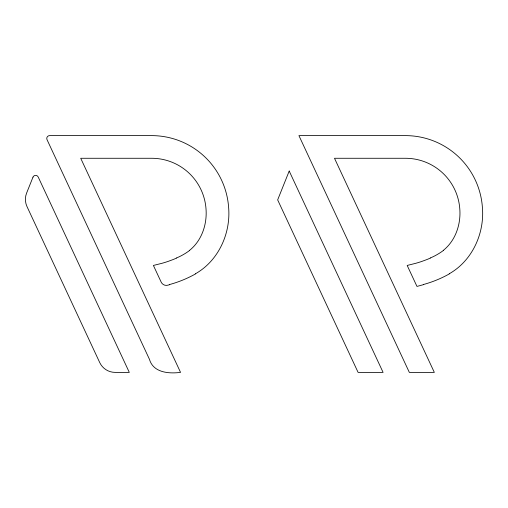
<?xml version="1.0" encoding="UTF-8"?>
<svg xmlns="http://www.w3.org/2000/svg" width="508" height="508" viewBox="0 0 508 508"><rect width="100%" height="100%" fill="white"/><g stroke="black" fill="none" stroke-linecap="round" stroke-linejoin="round"><path stroke-width="0.76" d="M189.573 250.355C201.86 240.513 207.283 224.085 206 208.699A54.515 54.515 0 0 0 151.638 158.274L80.709 158.274L180.55 372.383C168.986 373.85 153.283 372.796 149.447 359.302L47.022 139.649A2.832 2.832 0 0 1 49.593 135.617L151.638 135.617A77.165 77.165 0 0 1 228.587 207.004C230.988 233.083 218.599 260.693 195.428 273.787M443.351 250.355C455.644 240.513 461.067 224.085 459.778 208.699A54.515 54.515 0 0 0 405.422 158.274L334.493 158.274L434.327 372.383L409.334 372.383L298.926 135.617L405.422 135.617A77.165 77.165 0 0 1 482.371 207.004C484.772 233.083 472.383 260.693 449.212 273.787M176.651 258.039L175.584 258.509A92.024 92.024 0 0 1 172.745 259.69L168.072 261.41A115.367 115.367 0 0 1 165.703 262.185A108.388 108.388 0 0 1 161.95 263.303L153.403 265.449L161.182 282.13A5.664 5.664 0 0 0 167.843 285.191L169.621 284.677M430.435 258.039L429.368 258.509A92.024 92.024 0 0 1 426.53 259.69L421.856 261.41A115.367 115.367 0 0 1 418.281 262.56A108.388 108.388 0 0 1 415.735 263.303L407.187 265.449L416.966 286.423L423.405 284.677M443.421 250.444A60.471 60.471 0 0 1 430.39 257.931M449.288 273.926A114.548 114.548 0 0 1 423.367 284.531M195.51 273.926A114.548 114.548 0 0 1 169.583 284.531M189.636 250.444A60.471 60.471 0 0 1 176.606 257.931M32.995 177.121L26.613 193.065A16.993 16.993 0 0 0 26.988 206.559L99.733 362.572A16.993 16.993 0 0 0 115.132 372.383L129.305 372.383L38.189 176.975A2.832 2.832 0 0 0 32.995 177.121M289.204 171.044L277.66 199.892L358.096 372.383L383.089 372.383L289.204 171.044"/></g></svg>
